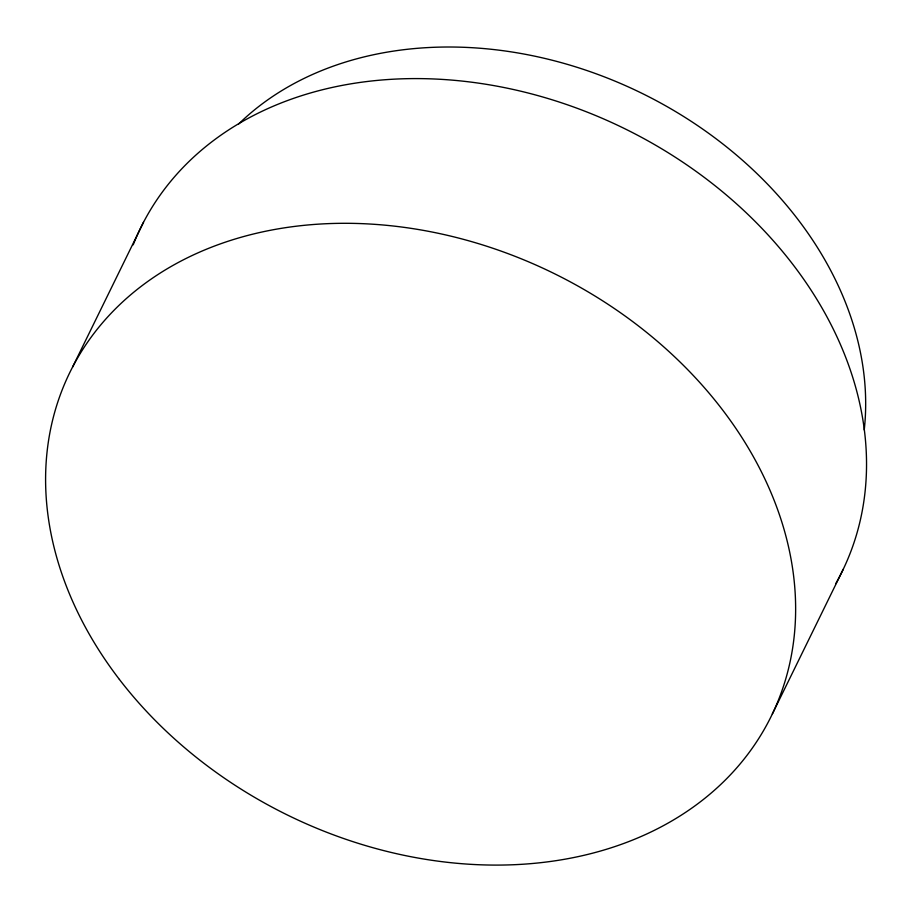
<?xml version="1.0" encoding="UTF-8"?>
<svg xmlns="http://www.w3.org/2000/svg" width="912" height="912" viewBox="0 0 912 912"><rect width="100%" height="100%" fill="white"/><g stroke="black" fill="none" stroke-linecap="round" stroke-linejoin="round"><path stroke-width="1.37" d="M72.595 367.034L143.48 222.323M772.339 713.982L843.224 569.282M133.209 244.826A390.553 301.792 26.1 0 1 621.653 127.19A390.553 301.792 26.1 0 1 835.597 583.897M238.488 124.157A361.266 279.163 26.1 0 1 641.182 92.944A361.266 279.163 26.1 0 1 864.234 429.94M119.404 679.429A390.553 301.792 26.1 0 0 764.701 728.597A390.553 301.792 26.1 0 0 377.75 224.557A390.553 301.792 26.1 0 0 119.404 679.429"/></g></svg>
